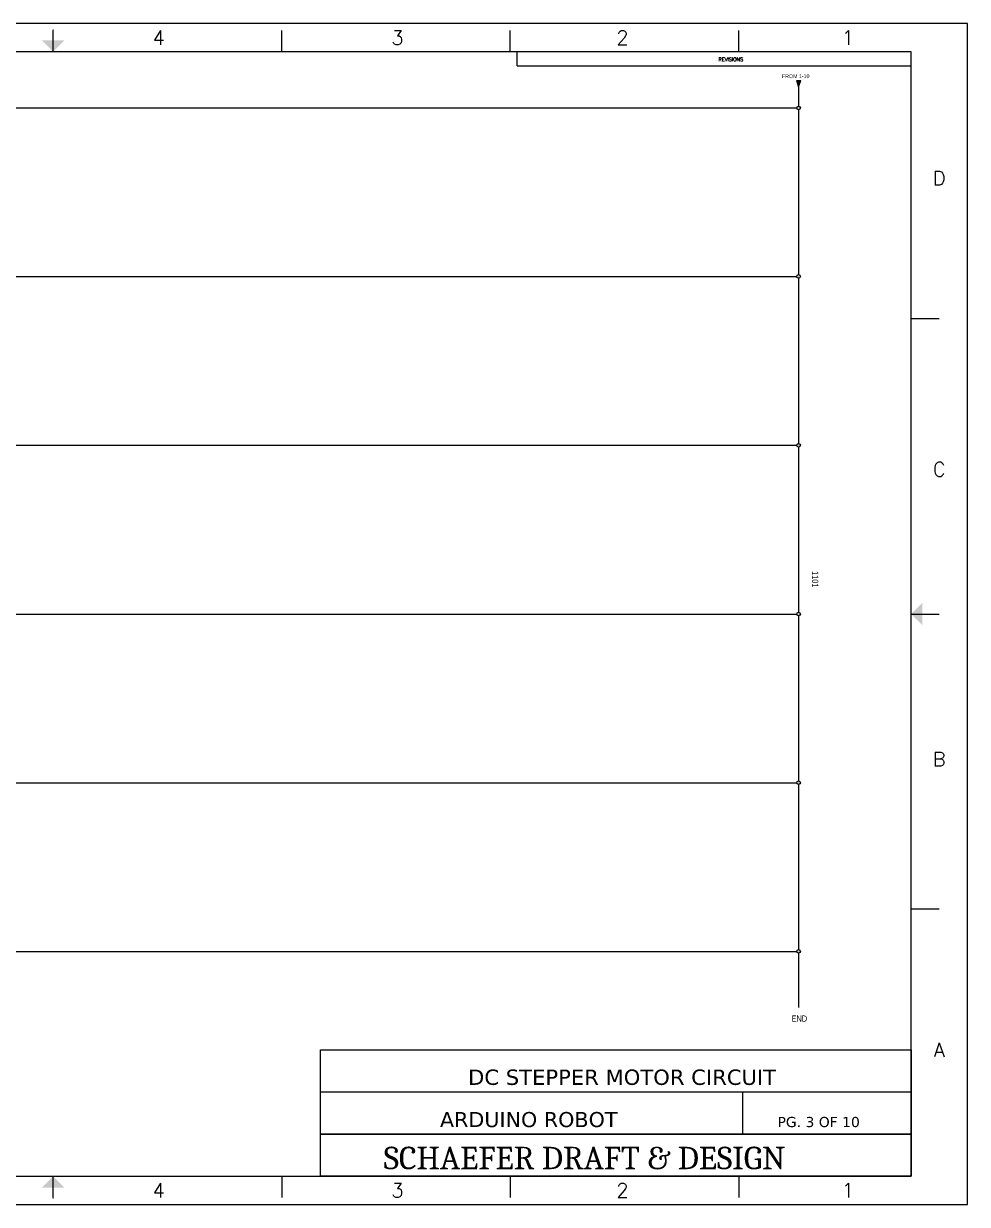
# Model space of a CAD drawing. Header units: inches. Extents: x 1.5 to 34, y 1.5 to 22.5.
# Drawn here: x 17.22 to 34, y 1.5 to 22.5 of the extents above; entities that cross this region are included whole.
import ezdxf
from ezdxf.enums import TextEntityAlignment as Align

# ---------------------------------------------------------------- set-up
doc = ezdxf.new("R2010")
doc.units = ezdxf.units.IN
doc.header["$MEASUREMENT"] = 0
doc.layers.add('PSYMS', color=7, linetype='Continuous')
doc.layers.add('Title Block', color=7, linetype='Continuous')
doc.layers.add('Schraffur (ISO)', color=7, linetype='Continuous', lineweight=18)
doc.layers.add('Skizziergeometrie (ISO)', color=7, linetype='Continuous', lineweight=25)
doc.styles.add('AW_TAG', font='txt', dxfattribs={"width": 0.9, "height": 0.109375})
doc.styles.add('Roman', font='romans')
doc.styles.get("Standard").update_dxf_attribs({"font": 'cambriab.ttf'})
doc.styles.add('Textstil62', font='verdana.ttf')

# ---------------------------------------------------------------- blocks, each defined once
blk = doc.blocks.new('ANSI_border_D')
blk.add_line((24.5, 20.25), (31.5, 20.25))
at = {"layer": 'Title Block'}
for p, q in [((32.5, 21), (0, 21)), ((16.25, 20.5), (16.25, 20.875)), ((20.312, 20.5), (20.312, 20.875)), ((24.375, 20.5), (24.375, 20.875)), ((28.437, 20.5), (28.437, 20.875)), ((32.5, 0), (32.5, 21)), ((32.5, 20.5), (32.5, 20.875)), ((31.5, 20.5), (1, 20.5)), ((24.5, 20.25), (24.5, 20.5)), ((31.5, 0.5), (31.5, 20.5)), ((32, 15.75), (31.5, 15.75)), ((31.5, 10.5), (32, 10.5)), ((32, 5.25), (31.5, 5.25)), ((1, 0.5), (31.5, 0.5)), ((16.25, 0.125), (16.25, 0.5)), ((20.312, 0.5), (20.312, 0.125)), ((24.375, 0.5), (24.375, 0.125)), ((28.437, 0.5), (28.437, 0.125)), ((32.5, 0.125), (32.5, 0.5)), ((0, 0), (32.5, 0))]:
    blk.add_line(p, q, dxfattribs=at)
at = {"layer": 'Title Block', "const_width": 0.02}
for points in [[(16.25, 20.9), (16.25, 20.7)], [(31.9, 10.5), (31.9, 10.5)], [(16.25, 0.1), (16.25, 0.3)]]:
    blk.add_lwpolyline(points, dxfattribs=at)
at = {"layer": 'Title Block'}
for points in [[(16.05, 20.7), (16.45, 20.7), (16.25, 20.5)], [(31.7, 10.3), (31.7, 10.7), (31.5, 10.5)], [(16.05, 0.3), (16.45, 0.3), (16.25, 0.5)]]:
    blk.add_solid(points, dxfattribs=at)
at = {"layer": 'Title Block', "style": 'Roman'}
for s, p in [('4', (18.125, 20.75)), ('3', (22.369, 20.75)), ('2', (26.369, 20.75)), ('1', (30.375, 20.75)), ('D', (32, 18.25)), ('C', (32, 13.073)), ('B', (32, 7.919)), ('A', (32, 2.75)), ('4', (18.125, 0.25)), ('3', (22.369, 0.25)), ('2', (26.369, 0.25)), ('1', (30.375, 0.25))]:
    blk.add_text(s, height=0.25, dxfattribs=at).set_placement(p, align=Align.MIDDLE_CENTER)
blk.add_text('REVISIONS', height=0.065, dxfattribs=at).set_placement((28.075, 20.332))
blk = doc.blocks.new('A$C2b08aa50')
at = {"layer": 'PSYMS', "style": 'AW_TAG', "width": 0.9}
blk.add_text('END', height=0.1094, dxfattribs=at).set_placement((0, 0))

msp = doc.modelspace()

# ---------------------------------------------------------------- hatches: boundary and pattern name
at = {"layer": 'PSYMS', "true_color": 0xffffff}
h = msp.add_hatch(color=7, dxfattribs=at)
h.dxf.hatch_style = 1
edge = h.paths.add_edge_path()
edge.add_ellipse((4.5, 21), major_axis=(0, 0.0322), ratio=1, start_angle=270, end_angle=360)
edge.add_ellipse((4.5, 21), major_axis=(0, 0.0322), ratio=1, start_angle=0, end_angle=180)
edge.add_ellipse((4.5, 21), major_axis=(0, 0.0322), ratio=1, start_angle=180, end_angle=270)
edge = h.paths.add_edge_path()
edge.add_ellipse((4.5, 18), major_axis=(0, 0.0322), ratio=1, start_angle=270, end_angle=360)
edge.add_ellipse((4.5, 18), major_axis=(0, 0.0322), ratio=1, start_angle=0, end_angle=180)
edge.add_ellipse((4.5, 18), major_axis=(0, 0.0322), ratio=1, start_angle=180, end_angle=270)
edge = h.paths.add_edge_path()
edge.add_ellipse((4.5, 15), major_axis=(0, 0.0322), ratio=1, start_angle=180, end_angle=270)
edge.add_ellipse((4.5, 15), major_axis=(0, 0.0322), ratio=1, start_angle=270, end_angle=360)
edge.add_ellipse((4.5, 15), major_axis=(0, 0.0322), ratio=1, start_angle=0, end_angle=180)
edge = h.paths.add_edge_path()
edge.add_ellipse((4.5, 9), major_axis=(0, 0.0322), ratio=1, start_angle=270, end_angle=360)
edge.add_ellipse((4.5, 9), major_axis=(0, 0.0322), ratio=1, start_angle=0, end_angle=180)
edge.add_ellipse((4.5, 9), major_axis=(0, 0.0322), ratio=1, start_angle=180, end_angle=270)
edge = h.paths.add_edge_path()
edge.add_ellipse((31, 6), major_axis=(0, 0.0322), ratio=1, start_angle=180, end_angle=360)
edge.add_ellipse((31, 6), major_axis=(0, 0.0322), ratio=1, start_angle=0, end_angle=90)
edge.add_ellipse((31, 6), major_axis=(0, 0.0322), ratio=1, start_angle=90, end_angle=180)
edge = h.paths.add_edge_path()
edge.add_ellipse((31, 9), major_axis=(0, 0.0322), ratio=1, start_angle=180, end_angle=360)
edge.add_ellipse((31, 9), major_axis=(0, 0.0322), ratio=1, start_angle=0, end_angle=90)
edge.add_ellipse((31, 9), major_axis=(0, 0.0322), ratio=1, start_angle=90, end_angle=180)
edge = h.paths.add_edge_path()
edge.add_ellipse((31, 12), major_axis=(0, 0.0322), ratio=1, start_angle=180, end_angle=360)
edge.add_ellipse((31, 12), major_axis=(0, 0.0322), ratio=1, start_angle=0, end_angle=90)
edge.add_ellipse((31, 12), major_axis=(0, 0.0322), ratio=1, start_angle=90, end_angle=180)
edge = h.paths.add_edge_path()
edge.add_ellipse((31, 15), major_axis=(0, 0.0322), ratio=1, start_angle=180, end_angle=360)
edge.add_ellipse((31, 15), major_axis=(0, 0.0322), ratio=1, start_angle=0, end_angle=90)
edge.add_ellipse((31, 15), major_axis=(0, 0.0322), ratio=1, start_angle=90, end_angle=180)
edge = h.paths.add_edge_path()
edge.add_ellipse((31, 18.004), major_axis=(0, 0.0322), ratio=1, start_angle=180, end_angle=360)
edge.add_ellipse((31, 18.004), major_axis=(0, 0.0322), ratio=1, start_angle=0, end_angle=90)
edge.add_ellipse((31, 18.004), major_axis=(0, 0.0322), ratio=1, start_angle=90, end_angle=180)
edge = h.paths.add_edge_path()
edge.add_ellipse((31, 21), major_axis=(0, 0.0322), ratio=1, start_angle=180, end_angle=360)
edge.add_ellipse((31, 21), major_axis=(0, 0.0322), ratio=1, start_angle=0, end_angle=90)
edge.add_ellipse((31, 21), major_axis=(0, 0.0322), ratio=1, start_angle=90, end_angle=180)
at = {"layer": 'Schraffur (ISO)'}
msp.add_hatch(color=256, dxfattribs=at).paths.add_polyline_path([(30.962, 21.488), (31, 21.375), (31.038, 21.488)])

# ---------------------------------------------------------------- linework, layer by layer
at = {"layer": 'PSYMS'}
for p, q in [((31, 21.375), (31, 21.032)), ((12.914, 21), (30.968, 21)), ((31, 20.968), (31, 18.036)), ((12.914, 18.004), (30.968, 18.004)), ((31, 17.972), (31, 15.032)), ((12.914, 15), (30.968, 15)), ((31, 14.968), (31, 12.032)), ((12.914, 12), (30.968, 12)), ((31, 11.968), (31, 9.032)), ((12.914, 9), (30.968, 9)), ((31, 8.968), (31, 6.032)), ((12.914, 6), (30.968, 6)), ((31, 5.968), (31, 5)), ((22.5, 3.5), (33, 3.5)), ((30, 3.5), (30, 2.75))]:
    msp.add_line(p, q, dxfattribs=at)
for points in [[(33, 2.75), (22.5, 2.75), (22.5, 4.25), (33, 4.25)], [(22.5, 2.75), (33, 2.75), (33, 2), (22.5, 2)]]:
    msp.add_lwpolyline(points, close=True, dxfattribs=at)
for centre in [(31, 21), (31, 18.004), (31, 15), (31, 12), (31, 9), (31, 6)]:
    msp.add_ellipse(centre, major_axis=(0, 0.0322), ratio=1, dxfattribs=at)
at = {"layer": 'Skizziergeometrie (ISO)'}
for p, q in [((30.962, 21.488), (31.038, 21.488)), ((30.962, 21.488), (31, 21.375)), ((31, 21.375), (31.038, 21.488))]:
    msp.add_line(p, q, dxfattribs=at)

# ---------------------------------------------------------------- block references
msp.add_blockref('ANSI_border_D', (1.5, 1.5))
at = {"layer": 'PSYMS'}
msp.add_blockref('A$C2b08aa50', (30.875, 4.75), dxfattribs=at)

# ---------------------------------------------------------------- texts
at = {"layer": 'PSYMS', "style": 'AW_TAG', "width": 0.9}
msp.add_text('FROM 1-10', height=0.068, dxfattribs=at).set_placement((30.705, 21.53))
msp.add_text('1101', height=0.1094, rotation=270, dxfattribs=at).set_placement((31.24, 12.765))
at = {"layer": 'PSYMS', "style": 'Textstil62'}
for s, height, p in [('DC STEPPER MOTOR CIRCUIT', 0.27341, (25.125, 3.625)), ('ARDUINO ROBOT', 0.26765, (24.625, 2.875)), ('PG. 3 OF 10', 0.18026, (30.625, 2.875))]:
    msp.add_text(s, height=height, dxfattribs=at).set_placement(p)
at = {"layer": 'PSYMS'}
msp.add_text('SCHAEFER DRAFT & DESIGN', height=0.39983, dxfattribs=at).set_placement((23.625, 2.125))

doc.saveas('drawing.dxf')
